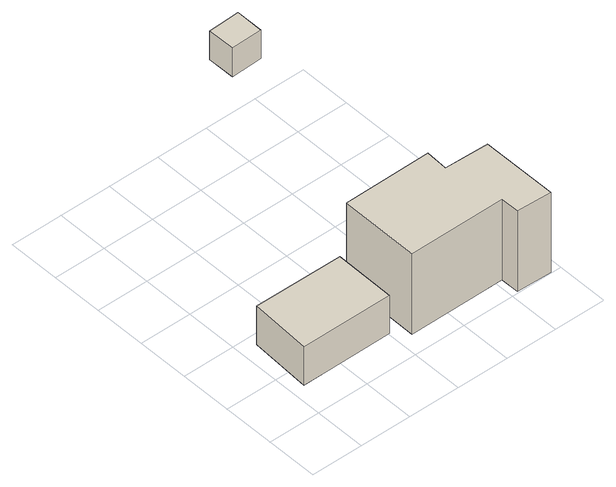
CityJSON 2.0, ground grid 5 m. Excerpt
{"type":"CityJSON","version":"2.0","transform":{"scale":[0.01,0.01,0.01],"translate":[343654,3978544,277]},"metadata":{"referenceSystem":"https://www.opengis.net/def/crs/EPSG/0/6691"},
"CityObjects":{
"building1":{"type":"Building","attributes":{"measuredHeight":4},"geometry":[{"type":"Solid","lod":"1","boundaries":[[[[0,1,2,3]],[[2,4,5,3]],[[1,6,4,2]],[[0,7,6,1]],[[3,5,7,0]],[[4,6,7,5]]]]}]},
"building2":{"type":"Building","attributes":{"measuredHeight":9.3},"geometry":[{"type":"Solid","lod":"1","boundaries":[[[[8,9,10,11,12,13,14,15]],[[14,16,17,15]],[[13,18,16,14]],[[12,19,18,13]],[[11,20,19,12]],[[10,21,20,11]],[[9,22,21,10]],[[8,23,22,9]],[[15,17,23,8]],[[16,18,19,20,21,22,23,17]]]]}]},
"building3":{"type":"Building","attributes":{"measuredHeight":3},"geometry":[{"type":"Solid","lod":"1","boundaries":[[[[24,25,26,27]],[[26,28,29,27]],[[25,30,28,26]],[[24,31,30,25]],[[27,29,31,24]],[[28,30,31,29]]]]}]}
},
"vertices":[
[935,809,165],[928,223,165],[44,222,165],[78,813,165],[44,222,566],[78,813,566],[928,223,566],[935,809,566],
[1987,972,52],[1977,757,52],[2400,741,52],[2402,8,52],[2066,19,52],[2065,198,52],[1134,191,52],[1143,964,52],[1134,191,897],[1143,964,897],[2065,198,897],[2066,19,897],[2402,8,897],[2400,741,897],[1977,757,897],[1987,972,897],
[1716,2877,925],[1713,2608,925],[1413,2599,925],[1409,2862,925],[1413,2599,1225],[1409,2862,1225],[1713,2608,1225],[1716,2877,1225]
]}
